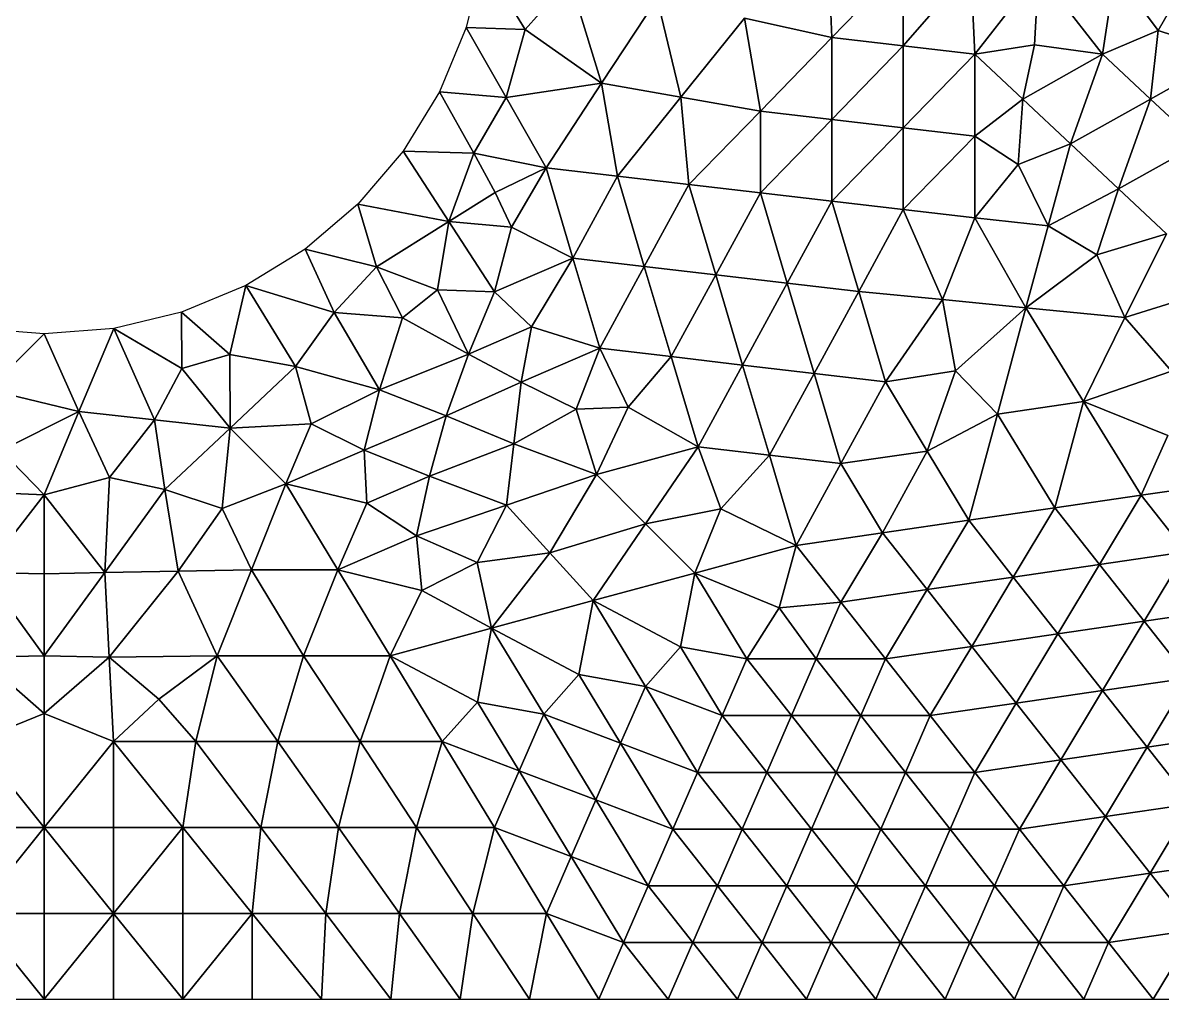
# Model space of a CAD drawing. Extents: x 100 to 350, y 100 to 150.
# Drawn here: x 149.51 to 175.2, y 100 to 122.02 of the extents above; entities that cross this region are included whole.
import ezdxf

# ---------------------------------------------------------------- set-up
doc = ezdxf.new("R2010")
doc.units = 0

msp = doc.modelspace()

# ---------------------------------------------------------------- linework, layer by layer
at = {"color": 1}
for p, q in [((167.665, 123.754), (167.756, 121.684)), ((167.756, 121.684), (167.665, 123.754)), ((160.842, 121.865), (159.877, 123.436)), ((159.877, 123.436), (160.842, 121.865)), ((167.756, 121.684), (169.367, 123.342)), ((169.367, 123.342), (167.756, 121.684)), ((169.367, 123.342), (169.367, 121.496)), ((169.367, 121.496), (169.367, 123.342)), ((169.367, 121.496), (170.892, 123.248)), ((170.892, 123.248), (169.367, 121.496)), ((170.978, 121.308), (170.892, 123.248)), ((170.892, 123.248), (170.978, 121.308)), ((170.978, 121.308), (172.418, 123.154)), ((172.418, 123.154), (170.978, 121.308)), ((172.418, 123.154), (172.328, 121.516)), ((172.328, 121.516), (172.418, 123.154)), ((172.418, 123.154), (173.858, 121.308)), ((173.858, 121.308), (172.418, 123.154)), ((173.858, 121.308), (174.144, 123.154)), ((174.144, 123.154), (173.858, 121.308)), ((175.11, 121.844), (174.144, 123.154)), ((174.144, 123.154), (175.11, 121.844)), ((175.869, 123.154), (175.11, 121.844)), ((175.11, 121.844), (175.869, 123.154)), ((160.842, 121.865), (161.847, 122.998)), ((161.847, 122.998), (160.842, 121.865)), ((161.847, 122.998), (162.564, 120.653)), ((162.564, 120.653), (161.847, 122.998)), ((163.816, 122.56), (162.564, 120.653)), ((162.564, 120.653), (163.816, 122.56)), ((164.354, 120.34), (163.816, 122.56)), ((163.816, 122.56), (164.354, 120.34)), ((164.354, 120.34), (165.786, 122.122)), ((165.786, 122.122), (164.354, 120.34)), ((165.786, 122.122), (167.756, 121.684)), ((165.786, 122.122), (166.145, 120.026)), ((167.756, 121.684), (165.786, 122.122)), ((166.145, 120.026), (165.786, 122.122)), ((160.842, 121.865), (159.511, 121.91)), ((159.511, 121.91), (160.411, 120.328)), ((159.511, 121.91), (160.842, 121.865)), ((160.411, 120.328), (159.511, 121.91)), ((160.411, 120.328), (160.842, 121.865)), ((160.842, 121.865), (160.411, 120.328)), ((162.564, 120.653), (160.842, 121.865)), ((160.842, 121.865), (162.564, 120.653)), ((173.858, 121.308), (175.11, 121.844)), ((175.11, 121.844), (173.858, 121.308)), ((175.11, 121.844), (174.938, 120.295)), ((174.938, 120.295), (175.11, 121.844)), ((176.739, 121.308), (175.11, 121.844)), ((175.11, 121.844), (176.739, 121.308)), ((167.756, 121.684), (166.145, 120.026)), ((166.145, 120.026), (167.756, 121.684)), ((167.756, 119.838), (167.756, 121.684)), ((167.756, 121.684), (169.367, 121.496)), ((169.367, 121.496), (167.756, 121.684)), ((167.756, 121.684), (167.756, 119.838)), ((172.328, 121.516), (170.978, 121.308)), ((170.978, 121.308), (172.328, 121.516)), ((172.328, 121.516), (172.058, 120.295)), ((172.058, 120.295), (172.328, 121.516)), ((173.858, 121.308), (172.328, 121.516)), ((172.328, 121.516), (173.858, 121.308)), ((167.756, 119.838), (169.367, 121.496)), ((169.367, 121.496), (167.756, 119.838)), ((169.367, 119.65), (169.367, 121.496)), ((169.367, 121.496), (170.978, 121.308)), ((169.367, 121.496), (169.367, 119.65)), ((170.978, 121.308), (169.367, 121.496)), ((170.978, 121.308), (169.367, 119.65)), ((169.367, 119.65), (170.978, 121.308)), ((172.058, 120.295), (170.978, 121.308)), ((170.978, 121.308), (170.978, 119.461)), ((170.978, 119.461), (170.978, 121.308)), ((170.978, 121.308), (172.058, 120.295)), ((172.058, 120.295), (173.858, 121.308)), ((173.858, 121.308), (172.058, 120.295)), ((173.858, 121.308), (173.138, 119.283)), ((173.138, 119.283), (173.858, 121.308)), ((174.938, 120.295), (173.858, 121.308)), ((173.858, 121.308), (174.938, 120.295)), ((174.938, 120.295), (176.739, 121.308)), ((176.739, 121.308), (174.938, 120.295)), ((162.564, 120.653), (160.411, 120.328)), ((160.411, 120.328), (162.564, 120.653)), ((161.312, 118.745), (162.564, 120.653)), ((162.564, 120.653), (161.312, 118.745)), ((162.564, 120.653), (164.354, 120.34)), ((162.923, 118.557), (162.564, 120.653)), ((164.354, 120.34), (162.564, 120.653)), ((162.564, 120.653), (162.923, 118.557)), ((160.411, 120.328), (158.91, 120.46)), ((158.91, 120.46), (159.685, 119.073)), ((159.685, 119.073), (158.91, 120.46)), ((158.91, 120.46), (160.411, 120.328)), ((159.685, 119.073), (160.411, 120.328)), ((160.411, 120.328), (159.685, 119.073)), ((160.411, 120.328), (161.312, 118.745)), ((161.312, 118.745), (160.411, 120.328)), ((162.923, 118.557), (164.354, 120.34)), ((164.354, 120.34), (162.923, 118.557)), ((164.354, 120.34), (166.145, 120.026)), ((164.354, 120.34), (164.534, 118.369)), ((166.145, 120.026), (164.354, 120.34)), ((164.534, 118.369), (164.354, 120.34)), ((170.978, 119.461), (172.058, 120.295)), ((172.058, 120.295), (170.978, 119.461)), ((172.058, 120.295), (171.957, 118.818)), ((171.957, 118.818), (172.058, 120.295)), ((173.138, 119.283), (172.058, 120.295)), ((172.058, 120.295), (173.138, 119.283)), ((173.138, 119.283), (174.938, 120.295)), ((174.938, 120.295), (173.138, 119.283)), ((174.938, 120.295), (174.218, 118.271)), ((174.218, 118.271), (174.938, 120.295)), ((176.019, 119.283), (174.938, 120.295)), ((174.938, 120.295), (176.019, 119.283)), ((166.145, 120.026), (164.534, 118.369)), ((164.534, 118.369), (166.145, 120.026)), ((166.145, 118.18), (166.145, 120.026)), ((166.145, 120.026), (167.756, 119.838)), ((167.756, 119.838), (166.145, 120.026)), ((166.145, 120.026), (166.145, 118.18)), ((166.145, 118.18), (167.756, 119.838)), ((167.756, 119.838), (166.145, 118.18)), ((167.756, 119.838), (169.367, 119.65)), ((167.756, 119.838), (167.756, 117.992)), ((169.367, 119.65), (167.756, 119.838)), ((167.756, 117.992), (167.756, 119.838)), ((169.367, 119.65), (167.756, 117.992)), ((167.756, 117.992), (169.367, 119.65)), ((169.367, 119.65), (170.978, 119.461)), ((170.978, 119.461), (169.367, 119.65)), ((169.367, 119.65), (169.367, 117.803)), ((169.367, 117.803), (169.367, 119.65)), ((170.978, 119.461), (169.367, 117.803)), ((169.367, 117.803), (170.978, 119.461)), ((170.978, 117.615), (170.978, 119.461)), ((171.957, 118.818), (170.978, 119.461)), ((170.978, 119.461), (170.978, 117.615)), ((170.978, 119.461), (171.957, 118.818)), ((171.957, 118.818), (173.138, 119.283)), ((173.138, 119.283), (171.957, 118.818)), ((173.138, 119.283), (172.635, 117.437)), ((172.635, 117.437), (173.138, 119.283)), ((174.218, 118.271), (173.138, 119.283)), ((173.138, 119.283), (174.218, 118.271)), ((176.019, 119.283), (174.218, 118.271)), ((174.218, 118.271), (176.019, 119.283)), ((159.685, 119.073), (158.09, 119.122)), ((158.09, 119.122), (159.119, 117.534)), ((158.09, 119.122), (159.685, 119.073)), ((159.119, 117.534), (158.09, 119.122)), ((159.119, 117.534), (159.685, 119.073)), ((159.685, 119.073), (159.119, 117.534)), ((159.685, 119.073), (161.312, 118.745)), ((161.312, 118.745), (159.685, 119.073)), ((159.685, 119.073), (160.162, 118.191)), ((160.162, 118.191), (159.685, 119.073)), ((161.312, 118.745), (160.162, 118.191)), ((160.162, 118.191), (161.312, 118.745)), ((160.531, 117.411), (161.312, 118.745)), ((161.312, 118.745), (160.531, 117.411)), ((161.312, 118.745), (162.923, 118.557)), ((162.923, 118.557), (161.312, 118.745)), ((161.312, 118.745), (161.917, 116.711)), ((161.917, 116.711), (161.312, 118.745)), ((170.978, 117.615), (171.957, 118.818)), ((171.957, 118.818), (170.978, 117.615)), ((171.957, 118.818), (172.635, 117.437)), ((172.635, 117.437), (171.957, 118.818)), ((161.917, 116.711), (162.923, 118.557)), ((162.923, 118.557), (161.917, 116.711)), ((162.923, 118.557), (164.534, 118.369)), ((163.528, 116.522), (162.923, 118.557)), ((164.534, 118.369), (162.923, 118.557)), ((162.923, 118.557), (163.528, 116.522)), ((160.162, 118.191), (159.119, 117.534)), ((159.119, 117.534), (160.162, 118.191)), ((160.162, 118.191), (160.531, 117.411)), ((160.531, 117.411), (160.162, 118.191)), ((164.534, 118.369), (163.528, 116.522)), ((163.528, 116.522), (164.534, 118.369)), ((164.534, 118.369), (166.145, 118.18)), ((165.139, 116.334), (164.534, 118.369)), ((166.145, 118.18), (164.534, 118.369)), ((164.534, 118.369), (165.139, 116.334)), ((165.139, 116.334), (166.145, 118.18)), ((166.145, 118.18), (165.139, 116.334)), ((166.145, 118.18), (166.75, 116.146)), ((167.756, 117.992), (166.145, 118.18)), ((166.145, 118.18), (167.756, 117.992)), ((166.75, 116.146), (166.145, 118.18)), ((174.218, 118.271), (172.635, 117.437)), ((172.635, 117.437), (174.218, 118.271)), ((174.218, 118.271), (173.73, 116.786)), ((173.73, 116.786), (174.218, 118.271)), ((175.298, 117.259), (174.218, 118.271)), ((174.218, 118.271), (175.298, 117.259)), ((157.071, 117.929), (159.119, 117.534)), ((157.487, 116.517), (157.071, 117.929)), ((159.119, 117.534), (157.071, 117.929)), ((157.071, 117.929), (157.487, 116.517)), ((167.756, 117.992), (166.75, 116.146)), ((166.75, 116.146), (167.756, 117.992)), ((168.361, 115.957), (167.756, 117.992)), ((169.367, 117.803), (167.756, 117.992)), ((167.756, 117.992), (168.361, 115.957)), ((167.756, 117.992), (169.367, 117.803)), ((169.367, 117.803), (168.361, 115.957)), ((168.361, 115.957), (169.367, 117.803)), ((170.247, 115.774), (169.367, 117.803)), ((169.367, 117.803), (170.247, 115.774)), ((170.978, 117.615), (169.367, 117.803)), ((169.367, 117.803), (170.978, 117.615)), ((159.119, 117.534), (157.487, 116.517)), ((157.487, 116.517), (159.119, 117.534)), ((159.119, 117.534), (158.864, 115.994)), ((158.864, 115.994), (159.119, 117.534)), ((160.147, 115.946), (159.119, 117.534)), ((160.531, 117.411), (159.119, 117.534)), ((159.119, 117.534), (160.147, 115.946)), ((159.119, 117.534), (160.531, 117.411)), ((160.147, 115.946), (160.531, 117.411)), ((160.531, 117.411), (160.147, 115.946)), ((160.531, 117.411), (161.917, 116.711)), ((161.917, 116.711), (160.531, 117.411)), ((170.247, 115.774), (170.978, 117.615)), ((170.978, 117.615), (170.247, 115.774)), ((172.635, 117.437), (170.978, 117.615)), ((170.978, 117.615), (172.132, 115.591)), ((172.132, 115.591), (170.978, 117.615)), ((170.978, 117.615), (172.635, 117.437)), ((172.635, 117.437), (172.132, 115.591)), ((172.132, 115.591), (172.635, 117.437)), ((172.635, 117.437), (173.73, 116.786)), ((173.73, 116.786), (172.635, 117.437)), ((173.73, 116.786), (175.298, 117.259)), ((175.298, 117.259), (173.73, 116.786)), ((175.298, 117.259), (174.364, 115.369)), ((174.364, 115.369), (175.298, 117.259)), ((157.487, 116.517), (155.878, 116.91)), ((155.878, 116.91), (156.533, 115.481)), ((156.533, 115.481), (155.878, 116.91)), ((155.878, 116.91), (157.487, 116.517)), ((161.917, 116.711), (160.147, 115.946)), ((160.147, 115.946), (161.917, 116.711)), ((160.981, 115.158), (161.917, 116.711)), ((161.917, 116.711), (160.981, 115.158)), ((161.917, 116.711), (163.528, 116.522)), ((163.528, 116.522), (161.917, 116.711)), ((161.917, 116.711), (162.523, 114.676)), ((162.523, 114.676), (161.917, 116.711)), ((172.132, 115.591), (173.73, 116.786)), ((173.73, 116.786), (172.132, 115.591)), ((173.73, 116.786), (174.364, 115.369)), ((174.364, 115.369), (173.73, 116.786)), ((156.533, 115.481), (157.487, 116.517)), ((157.487, 116.517), (156.533, 115.481)), ((157.487, 116.517), (158.864, 115.994)), ((158.864, 115.994), (157.487, 116.517)), ((157.487, 116.517), (158.073, 115.362)), ((158.073, 115.362), (157.487, 116.517)), ((163.528, 116.522), (162.523, 114.676)), ((162.523, 114.676), (163.528, 116.522)), ((164.134, 114.488), (163.528, 116.522)), ((163.528, 116.522), (165.139, 116.334)), ((163.528, 116.522), (164.134, 114.488)), ((165.139, 116.334), (163.528, 116.522)), ((165.139, 116.334), (164.134, 114.488)), ((164.134, 114.488), (165.139, 116.334)), ((165.744, 114.299), (165.139, 116.334)), ((166.75, 116.146), (165.139, 116.334)), ((165.139, 116.334), (165.744, 114.299)), ((165.139, 116.334), (166.75, 116.146)), ((166.75, 116.146), (165.744, 114.299)), ((165.744, 114.299), (166.75, 116.146)), ((167.355, 114.111), (166.75, 116.146)), ((166.75, 116.146), (168.361, 115.957)), ((168.361, 115.957), (166.75, 116.146)), ((166.75, 116.146), (167.355, 114.111)), ((154.182, 114.538), (154.54, 116.09)), ((154.54, 116.09), (154.182, 114.538)), ((154.54, 116.09), (156.533, 115.481)), ((156.533, 115.481), (154.54, 116.09)), ((154.54, 116.09), (155.66, 114.263)), ((155.66, 114.263), (154.54, 116.09)), ((158.864, 115.994), (158.073, 115.362)), ((158.073, 115.362), (158.864, 115.994)), ((158.864, 115.994), (160.147, 115.946)), ((158.864, 115.994), (159.565, 114.546)), ((160.147, 115.946), (158.864, 115.994)), ((159.565, 114.546), (158.864, 115.994)), ((159.565, 114.546), (160.147, 115.946)), ((160.147, 115.946), (159.565, 114.546)), ((160.147, 115.946), (160.981, 115.158)), ((160.981, 115.158), (160.147, 115.946)), ((168.361, 115.957), (167.355, 114.111)), ((167.355, 114.111), (168.361, 115.957)), ((168.361, 115.957), (170.247, 115.774)), ((170.247, 115.774), (168.361, 115.957)), ((168.361, 115.957), (168.966, 113.923)), ((168.966, 113.923), (168.361, 115.957)), ((176.127, 115.928), (174.364, 115.369)), ((174.364, 115.369), (176.127, 115.928)), ((168.966, 113.923), (170.247, 115.774)), ((170.247, 115.774), (168.966, 113.923)), ((172.132, 115.591), (170.247, 115.774)), ((170.247, 115.774), (170.547, 114.168)), ((170.247, 115.774), (172.132, 115.591)), ((170.547, 114.168), (170.247, 115.774)), ((153.09, 115.489), (154.182, 114.538)), ((153.103, 114.219), (153.09, 115.489)), ((154.182, 114.538), (153.09, 115.489)), ((153.09, 115.489), (153.103, 114.219)), ((155.66, 114.263), (156.533, 115.481)), ((156.533, 115.481), (155.66, 114.263)), ((156.533, 115.481), (157.558, 113.743)), ((158.073, 115.362), (156.533, 115.481)), ((156.533, 115.481), (158.073, 115.362)), ((157.558, 113.743), (156.533, 115.481)), ((158.073, 115.362), (157.558, 113.743)), ((157.558, 113.743), (158.073, 115.362)), ((159.565, 114.546), (158.073, 115.362)), ((158.073, 115.362), (159.565, 114.546)), ((170.547, 114.168), (172.132, 115.591)), ((172.132, 115.591), (170.547, 114.168)), ((172.132, 115.591), (171.487, 113.194)), ((171.487, 113.194), (172.132, 115.591)), ((173.43, 113.478), (172.132, 115.591)), ((174.364, 115.369), (172.132, 115.591)), ((172.132, 115.591), (173.43, 113.478)), ((172.132, 115.591), (174.364, 115.369)), ((173.43, 113.478), (174.364, 115.369)), ((174.364, 115.369), (173.43, 113.478)), ((174.364, 115.369), (175.414, 114.16)), ((175.414, 114.16), (174.364, 115.369)), ((151.564, 115.123), (150.782, 113.248)), ((150.782, 113.248), (151.564, 115.123)), ((153.103, 114.219), (151.564, 115.123)), ((151.564, 115.123), (152.486, 113.063)), ((152.486, 113.063), (151.564, 115.123)), ((151.564, 115.123), (153.103, 114.219)), ((160.981, 115.158), (159.565, 114.546)), ((159.565, 114.546), (160.981, 115.158)), ((160.753, 113.911), (160.981, 115.158)), ((160.981, 115.158), (160.753, 113.911)), ((160.981, 115.158), (162.523, 114.676)), ((162.523, 114.676), (160.981, 115.158)), ((148.733, 113.747), (150, 115)), ((150, 115), (148.733, 113.747)), ((150.782, 113.248), (150, 115)), ((150, 115), (150.782, 113.248)), ((162.523, 114.676), (160.753, 113.911)), ((160.753, 113.911), (162.523, 114.676)), ((161.988, 113.302), (162.523, 114.676)), ((162.523, 114.676), (161.988, 113.302)), ((162.523, 114.676), (164.134, 114.488)), ((164.134, 114.488), (162.523, 114.676)), ((162.523, 114.676), (163.166, 113.35)), ((163.166, 113.35), (162.523, 114.676)), ((153.103, 114.219), (154.182, 114.538)), ((154.182, 114.538), (153.103, 114.219)), ((154.182, 114.538), (155.66, 114.263)), ((154.182, 114.538), (154.191, 112.879)), ((155.66, 114.263), (154.182, 114.538)), ((154.191, 112.879), (154.182, 114.538)), ((157.558, 113.743), (159.565, 114.546)), ((159.565, 114.546), (157.558, 113.743)), ((159.565, 114.546), (159.06, 113.151)), ((159.06, 113.151), (159.565, 114.546)), ((159.565, 114.546), (160.753, 113.911)), ((160.753, 113.911), (159.565, 114.546)), ((164.134, 114.488), (163.166, 113.35)), ((163.166, 113.35), (164.134, 114.488)), ((164.134, 114.488), (164.739, 112.453)), ((165.744, 114.299), (164.134, 114.488)), ((164.134, 114.488), (165.744, 114.299)), ((164.739, 112.453), (164.134, 114.488)), ((152.486, 113.063), (153.103, 114.219)), ((153.103, 114.219), (152.486, 113.063)), ((154.191, 112.879), (153.103, 114.219)), ((153.103, 114.219), (154.191, 112.879)), ((155.66, 114.263), (154.191, 112.879)), ((154.191, 112.879), (155.66, 114.263)), ((157.558, 113.743), (155.66, 114.263)), ((155.66, 114.263), (156.013, 112.977)), ((156.013, 112.977), (155.66, 114.263)), ((155.66, 114.263), (157.558, 113.743)), ((164.739, 112.453), (165.744, 114.299)), ((165.744, 114.299), (164.739, 112.453)), ((165.744, 114.299), (167.355, 114.111)), ((166.35, 112.265), (165.744, 114.299)), ((167.355, 114.111), (165.744, 114.299)), ((165.744, 114.299), (166.35, 112.265)), ((167.355, 114.111), (166.35, 112.265)), ((166.35, 112.265), (167.355, 114.111)), ((167.961, 112.076), (167.355, 114.111)), ((167.355, 114.111), (168.966, 113.923)), ((167.355, 114.111), (167.961, 112.076)), ((168.966, 113.923), (167.355, 114.111)), ((168.966, 113.923), (170.547, 114.168)), ((170.547, 114.168), (168.966, 113.923)), ((170.547, 114.168), (169.904, 112.36)), ((169.904, 112.36), (170.547, 114.168)), ((171.487, 113.194), (170.547, 114.168)), ((170.547, 114.168), (171.487, 113.194)), ((175.414, 114.16), (173.43, 113.478)), ((173.43, 113.478), (175.414, 114.16)), ((159.06, 113.151), (160.753, 113.911)), ((160.753, 113.911), (159.06, 113.151)), ((160.753, 113.911), (160.586, 112.525)), ((160.586, 112.525), (160.753, 113.911)), ((161.988, 113.302), (160.753, 113.911)), ((160.753, 113.911), (161.988, 113.302)), ((167.961, 112.076), (168.966, 113.923)), ((168.966, 113.923), (167.961, 112.076)), ((169.904, 112.36), (168.966, 113.923)), ((168.966, 113.923), (169.904, 112.36)), ((148.733, 113.747), (150.782, 113.248)), ((150.782, 113.248), (148.733, 113.747)), ((157.558, 113.743), (156.013, 112.977)), ((156.013, 112.977), (157.558, 113.743)), ((157.213, 112.382), (157.558, 113.743)), ((157.558, 113.743), (157.213, 112.382)), ((159.06, 113.151), (157.558, 113.743)), ((157.558, 113.743), (159.06, 113.151)), ((160.586, 112.525), (161.988, 113.302)), ((161.988, 113.302), (160.586, 112.525)), ((163.166, 113.35), (161.988, 113.302)), ((161.988, 113.302), (163.166, 113.35)), ((161.988, 113.302), (162.449, 111.832)), ((162.449, 111.832), (161.988, 113.302)), ((163.166, 113.35), (162.449, 111.832)), ((162.449, 111.832), (163.166, 113.35)), ((164.739, 112.453), (163.166, 113.35)), ((163.166, 113.35), (164.739, 112.453)), ((171.487, 113.194), (173.43, 113.478)), ((173.43, 113.478), (171.487, 113.194)), ((173.43, 113.478), (172.784, 111.081)), ((172.784, 111.081), (173.43, 113.478)), ((174.728, 111.365), (173.43, 113.478)), ((173.43, 113.478), (175.332, 112.713)), ((175.332, 112.713), (173.43, 113.478)), ((173.43, 113.478), (174.728, 111.365)), ((150.782, 113.248), (149.03, 112.371)), ((149.03, 112.371), (150.782, 113.248)), ((150, 111.372), (150.782, 113.248)), ((150.782, 113.248), (150, 111.372)), ((151.47, 111.76), (150.782, 113.248)), ((150.782, 113.248), (152.486, 113.063)), ((152.486, 113.063), (150.782, 113.248)), ((150.782, 113.248), (151.47, 111.76)), ((151.47, 111.76), (152.486, 113.063)), ((152.486, 113.063), (151.47, 111.76)), ((152.486, 113.063), (154.191, 112.879)), ((152.486, 113.063), (152.721, 111.495)), ((154.191, 112.879), (152.486, 113.063)), ((152.721, 111.495), (152.486, 113.063)), ((157.213, 112.382), (159.06, 113.151)), ((159.06, 113.151), (157.213, 112.382)), ((159.06, 113.151), (158.686, 111.796)), ((158.686, 111.796), (159.06, 113.151)), ((160.586, 112.525), (159.06, 113.151)), ((159.06, 113.151), (160.586, 112.525)), ((171.487, 113.194), (169.904, 112.36)), ((169.904, 112.36), (171.487, 113.194)), ((170.841, 110.798), (171.487, 113.194)), ((171.487, 113.194), (170.841, 110.798)), ((171.487, 113.194), (172.784, 111.081)), ((172.784, 111.081), (171.487, 113.194)), ((154.191, 112.879), (152.721, 111.495)), ((152.721, 111.495), (154.191, 112.879)), ((154.008, 111.064), (154.191, 112.879)), ((154.191, 112.879), (154.008, 111.064)), ((154.191, 112.879), (156.013, 112.977)), ((156.013, 112.977), (154.191, 112.879)), ((155.443, 111.617), (154.191, 112.879)), ((154.191, 112.879), (155.443, 111.617)), ((156.013, 112.977), (155.443, 111.617)), ((155.443, 111.617), (156.013, 112.977)), ((156.013, 112.977), (157.213, 112.382)), ((157.213, 112.382), (156.013, 112.977)), ((160.586, 112.525), (158.686, 111.796)), ((158.686, 111.796), (160.586, 112.525)), ((160.419, 111.139), (160.586, 112.525)), ((160.586, 112.525), (160.419, 111.139)), ((162.449, 111.832), (160.586, 112.525)), ((160.586, 112.525), (162.449, 111.832)), ((175.332, 112.713), (174.728, 111.365)), ((174.728, 111.365), (175.332, 112.713)), ((149.03, 112.371), (150, 111.372)), ((150, 111.372), (149.03, 112.371)), ((157.213, 112.382), (155.443, 111.617)), ((155.443, 111.617), (157.213, 112.382)), ((157.213, 112.382), (158.686, 111.796)), ((158.686, 111.796), (157.213, 112.382)), ((157.213, 112.382), (157.27, 111.184)), ((157.27, 111.184), (157.213, 112.382)), ((162.449, 111.832), (164.739, 112.453)), ((164.739, 112.453), (162.449, 111.832)), ((163.557, 110.72), (164.739, 112.453)), ((164.739, 112.453), (163.557, 110.72)), ((164.739, 112.453), (166.35, 112.265)), ((165.253, 111.055), (164.739, 112.453)), ((166.35, 112.265), (164.739, 112.453)), ((164.739, 112.453), (165.253, 111.055)), ((166.35, 112.265), (165.253, 111.055)), ((165.253, 111.055), (166.35, 112.265)), ((166.35, 112.265), (167.961, 112.076)), ((166.955, 110.23), (166.35, 112.265)), ((167.961, 112.076), (166.35, 112.265)), ((166.35, 112.265), (166.955, 110.23)), ((169.904, 112.36), (167.961, 112.076)), ((167.961, 112.076), (169.904, 112.36)), ((168.898, 110.514), (169.904, 112.36)), ((169.904, 112.36), (168.898, 110.514)), ((169.904, 112.36), (170.841, 110.798)), ((170.841, 110.798), (169.904, 112.36)), ((166.955, 110.23), (167.961, 112.076)), ((167.961, 112.076), (166.955, 110.23)), ((167.961, 112.076), (168.898, 110.514)), ((168.898, 110.514), (167.961, 112.076)), ((150, 111.372), (151.47, 111.76)), ((151.47, 111.76), (150, 111.372)), ((151.361, 109.62), (151.47, 111.76)), ((151.47, 111.76), (151.361, 109.62)), ((151.47, 111.76), (152.721, 111.495)), ((152.721, 111.495), (151.47, 111.76)), ((157.27, 111.184), (158.686, 111.796)), ((158.686, 111.796), (157.27, 111.184)), ((158.686, 111.796), (158.389, 110.446)), ((158.389, 110.446), (158.686, 111.796)), ((158.686, 111.796), (160.419, 111.139)), ((160.419, 111.139), (158.686, 111.796)), ((162.449, 111.832), (160.419, 111.139)), ((160.419, 111.139), (162.449, 111.832)), ((161.397, 110.063), (162.449, 111.832)), ((162.449, 111.832), (161.397, 110.063)), ((163.557, 110.72), (162.449, 111.832)), ((162.449, 111.832), (163.557, 110.72)), ((152.721, 111.495), (151.361, 109.62)), ((151.361, 109.62), (152.721, 111.495)), ((152.721, 111.495), (154.008, 111.064)), ((154.008, 111.064), (152.721, 111.495)), ((152.721, 111.495), (153.015, 109.65)), ((153.015, 109.65), (152.721, 111.495)), ((154.008, 111.064), (155.443, 111.617)), ((155.443, 111.617), (154.008, 111.064)), ((155.443, 111.617), (154.67, 109.681)), ((154.67, 109.681), (155.443, 111.617)), ((157.27, 111.184), (155.443, 111.617)), ((155.443, 111.617), (156.619, 109.681)), ((156.619, 109.681), (155.443, 111.617)), ((155.443, 111.617), (157.27, 111.184)), ((174.728, 111.365), (176.671, 111.649)), ((176.671, 111.649), (174.728, 111.365)), ((150, 111.372), (148.639, 111.434)), ((148.639, 111.434), (150, 111.372)), ((148.639, 109.62), (150, 111.372)), ((150, 111.372), (148.639, 109.62)), ((150, 111.372), (151.361, 109.62)), ((151.361, 109.62), (150, 111.372)), ((150, 111.372), (150, 109.589)), ((150, 109.589), (150, 111.372)), ((172.784, 111.081), (174.728, 111.365)), ((174.728, 111.365), (172.784, 111.081)), ((174.728, 111.365), (173.79, 109.803)), ((173.79, 109.803), (174.728, 111.365)), ((174.728, 111.365), (175.733, 110.086)), ((175.733, 110.086), (174.728, 111.365)), ((154.008, 111.064), (153.015, 109.65)), ((153.015, 109.65), (154.008, 111.064)), ((154.67, 109.681), (154.008, 111.064)), ((154.008, 111.064), (154.67, 109.681)), ((156.619, 109.681), (157.27, 111.184)), ((157.27, 111.184), (156.619, 109.681)), ((158.389, 110.446), (157.27, 111.184)), ((157.27, 111.184), (158.389, 110.446)), ((160.419, 111.139), (158.389, 110.446)), ((158.389, 110.446), (160.419, 111.139)), ((159.761, 109.845), (160.419, 111.139)), ((160.419, 111.139), (159.761, 109.845)), ((160.419, 111.139), (161.397, 110.063)), ((161.397, 110.063), (160.419, 111.139)), ((165.253, 111.055), (163.557, 110.72)), ((163.557, 110.72), (165.253, 111.055)), ((164.665, 109.609), (165.253, 111.055)), ((165.253, 111.055), (164.665, 109.609)), ((166.955, 110.23), (165.253, 111.055)), ((165.253, 111.055), (166.955, 110.23)), ((172.784, 111.081), (170.841, 110.798)), ((170.841, 110.798), (172.784, 111.081)), ((171.847, 109.519), (172.784, 111.081)), ((172.784, 111.081), (171.847, 109.519)), ((173.79, 109.803), (172.784, 111.081)), ((172.784, 111.081), (173.79, 109.803)), ((161.397, 110.063), (163.557, 110.72)), ((163.557, 110.72), (161.397, 110.063)), ((163.557, 110.72), (162.375, 108.987)), ((162.375, 108.987), (163.557, 110.72)), ((164.665, 109.609), (163.557, 110.72)), ((163.557, 110.72), (164.665, 109.609)), ((170.841, 110.798), (168.898, 110.514)), ((168.898, 110.514), (170.841, 110.798)), ((169.904, 109.235), (170.841, 110.798)), ((170.841, 110.798), (169.904, 109.235)), ((170.841, 110.798), (171.847, 109.519)), ((171.847, 109.519), (170.841, 110.798)), ((166.955, 110.23), (168.898, 110.514)), ((168.898, 110.514), (166.955, 110.23)), ((168.898, 110.514), (167.961, 108.951)), ((167.961, 108.951), (168.898, 110.514)), ((168.898, 110.514), (169.904, 109.235)), ((169.904, 109.235), (168.898, 110.514)), ((156.619, 109.681), (158.389, 110.446)), ((158.389, 110.446), (156.619, 109.681)), ((159.761, 109.845), (158.389, 110.446)), ((158.389, 110.446), (158.513, 109.212)), ((158.389, 110.446), (159.761, 109.845)), ((158.513, 109.212), (158.389, 110.446)), ((164.665, 109.609), (166.955, 110.23)), ((166.955, 110.23), (164.665, 109.609)), ((166.565, 108.827), (166.955, 110.23)), ((166.955, 110.23), (166.565, 108.827)), ((166.955, 110.23), (167.961, 108.951)), ((167.961, 108.951), (166.955, 110.23)), ((161.397, 110.063), (159.761, 109.845)), ((159.761, 109.845), (161.397, 110.063)), ((160.085, 108.366), (161.397, 110.063)), ((161.397, 110.063), (160.085, 108.366)), ((161.397, 110.063), (162.375, 108.987)), ((162.375, 108.987), (161.397, 110.063)), ((175.733, 110.086), (173.79, 109.803)), ((173.79, 109.803), (175.733, 110.086)), ((174.796, 108.524), (175.733, 110.086)), ((175.733, 110.086), (174.796, 108.524)), ((158.513, 109.212), (159.761, 109.845)), ((159.761, 109.845), (158.513, 109.212)), ((159.761, 109.845), (160.085, 108.366)), ((160.085, 108.366), (159.761, 109.845)), ((173.79, 109.803), (171.847, 109.519)), ((171.847, 109.519), (173.79, 109.803)), ((173.79, 109.803), (172.853, 108.24)), ((172.853, 108.24), (173.79, 109.803)), ((174.796, 108.524), (173.79, 109.803)), ((173.79, 109.803), (174.796, 108.524)), ((150, 107.745), (148.639, 109.62)), ((150, 109.589), (148.639, 109.62)), ((148.639, 109.62), (150, 107.745)), ((148.639, 109.62), (150, 109.589)), ((150, 107.745), (151.361, 109.62)), ((151.361, 109.62), (150, 109.589)), ((151.361, 109.62), (150, 107.745)), ((150, 109.589), (151.361, 109.62)), ((150, 109.589), (150, 107.745)), ((150, 107.745), (150, 109.589)), ((153.015, 109.65), (151.361, 109.62)), ((151.361, 109.62), (153.015, 109.65)), ((151.462, 107.714), (151.361, 109.62)), ((151.361, 109.62), (151.462, 107.714)), ((153.015, 109.65), (151.462, 107.714)), ((151.462, 107.714), (153.015, 109.65)), ((154.67, 109.681), (153.015, 109.65)), ((153.015, 109.65), (154.67, 109.681)), ((153.015, 109.65), (153.898, 107.745)), ((153.898, 107.745), (153.015, 109.65)), ((153.898, 107.745), (154.67, 109.681)), ((154.67, 109.681), (153.898, 107.745)), ((156.619, 109.681), (154.67, 109.681)), ((154.67, 109.681), (155.846, 107.745)), ((155.846, 107.745), (154.67, 109.681)), ((154.67, 109.681), (156.619, 109.681)), ((155.846, 107.745), (156.619, 109.681)), ((156.619, 109.681), (155.846, 107.745)), ((158.513, 109.212), (156.619, 109.681)), ((156.619, 109.681), (157.795, 107.745)), ((157.795, 107.745), (156.619, 109.681)), ((156.619, 109.681), (158.513, 109.212)), ((162.375, 108.987), (164.665, 109.609)), ((164.665, 109.609), (162.375, 108.987)), ((164.343, 107.943), (164.665, 109.609)), ((164.665, 109.609), (164.343, 107.943)), ((166.565, 108.827), (164.665, 109.609)), ((164.665, 109.609), (165.841, 107.673)), ((164.665, 109.609), (166.565, 108.827)), ((165.841, 107.673), (164.665, 109.609)), ((169.904, 109.235), (171.847, 109.519)), ((171.847, 109.519), (169.904, 109.235)), ((171.847, 109.519), (170.909, 107.956)), ((170.909, 107.956), (171.847, 109.519)), ((171.847, 109.519), (172.853, 108.24)), ((172.853, 108.24), (171.847, 109.519)), ((157.795, 107.745), (158.513, 109.212)), ((158.513, 109.212), (157.795, 107.745)), ((160.085, 108.366), (158.513, 109.212)), ((158.513, 109.212), (160.085, 108.366)), ((167.961, 108.951), (169.904, 109.235)), ((169.904, 109.235), (167.961, 108.951)), ((168.966, 107.673), (169.904, 109.235)), ((169.904, 109.235), (168.966, 107.673)), ((169.904, 109.235), (170.909, 107.956)), ((170.909, 107.956), (169.904, 109.235)), ((160.085, 108.366), (162.375, 108.987)), ((162.375, 108.987), (160.085, 108.366)), ((162.053, 107.321), (162.375, 108.987)), ((162.375, 108.987), (162.053, 107.321)), ((164.343, 107.943), (162.375, 108.987)), ((162.375, 108.987), (163.551, 107.051)), ((163.551, 107.051), (162.375, 108.987)), ((162.375, 108.987), (164.343, 107.943)), ((167.961, 108.951), (166.565, 108.827)), ((166.565, 108.827), (167.961, 108.951)), ((167.961, 108.951), (167.404, 107.673)), ((167.404, 107.673), (167.961, 108.951)), ((168.966, 107.673), (167.961, 108.951)), ((167.961, 108.951), (168.966, 107.673)), ((165.841, 107.673), (166.565, 108.827)), ((166.565, 108.827), (165.841, 107.673)), ((166.565, 108.827), (167.404, 107.673)), ((167.404, 107.673), (166.565, 108.827)), ((176.739, 108.808), (174.796, 108.524)), ((174.796, 108.524), (176.739, 108.808)), ((172.853, 108.24), (174.796, 108.524)), ((174.796, 108.524), (172.853, 108.24)), ((173.858, 106.961), (174.796, 108.524)), ((174.796, 108.524), (173.858, 106.961)), ((175.801, 107.245), (174.796, 108.524)), ((174.796, 108.524), (175.801, 107.245)), ((157.795, 107.745), (160.085, 108.366)), ((160.085, 108.366), (157.795, 107.745)), ((159.763, 106.7), (160.085, 108.366)), ((160.085, 108.366), (159.763, 106.7)), ((162.053, 107.321), (160.085, 108.366)), ((160.085, 108.366), (161.261, 106.43)), ((161.261, 106.43), (160.085, 108.366)), ((160.085, 108.366), (162.053, 107.321)), ((172.853, 108.24), (170.909, 107.956)), ((170.909, 107.956), (172.853, 108.24)), ((172.853, 108.24), (171.915, 106.678)), ((171.915, 106.678), (172.853, 108.24)), ((172.853, 108.24), (173.858, 106.961)), ((173.858, 106.961), (172.853, 108.24)), ((163.551, 107.051), (164.343, 107.943)), ((164.343, 107.943), (163.551, 107.051)), ((165.284, 106.394), (164.343, 107.943)), ((164.343, 107.943), (165.284, 106.394)), ((165.841, 107.673), (164.343, 107.943)), ((164.343, 107.943), (165.841, 107.673)), ((170.909, 107.956), (168.966, 107.673)), ((168.966, 107.673), (170.909, 107.956)), ((170.909, 107.956), (169.972, 106.394)), ((169.972, 106.394), (170.909, 107.956)), ((170.909, 107.956), (171.915, 106.678)), ((171.915, 106.678), (170.909, 107.956)), ((148.538, 107.714), (150, 107.745)), ((150, 107.745), (148.538, 107.714)), ((150, 106.444), (148.538, 107.714)), ((148.538, 107.714), (150, 106.444)), ((150, 107.745), (151.462, 107.714)), ((151.462, 107.714), (150, 107.745)), ((150, 107.745), (150, 106.444)), ((150, 106.444), (150, 107.745)), ((151.462, 107.714), (150, 106.444)), ((150, 106.444), (151.462, 107.714)), ((151.462, 107.714), (153.898, 107.745)), ((153.898, 107.745), (151.462, 107.714)), ((151.562, 105.809), (151.462, 107.714)), ((152.584, 106.769), (151.462, 107.714)), ((151.462, 107.714), (151.562, 105.809)), ((151.462, 107.714), (152.584, 106.769)), ((153.898, 107.745), (152.584, 106.769)), ((152.584, 106.769), (153.898, 107.745)), ((153.898, 107.745), (153.415, 105.809)), ((153.415, 105.809), (153.898, 107.745)), ((155.267, 105.809), (153.898, 107.745)), ((155.846, 107.745), (153.898, 107.745)), ((153.898, 107.745), (155.267, 105.809)), ((153.898, 107.745), (155.846, 107.745)), ((155.267, 105.809), (155.846, 107.745)), ((155.846, 107.745), (155.267, 105.809)), ((155.846, 107.745), (157.795, 107.745)), ((157.119, 105.809), (155.846, 107.745)), ((157.795, 107.745), (155.846, 107.745)), ((155.846, 107.745), (157.119, 105.809)), ((157.795, 107.745), (157.119, 105.809)), ((157.119, 105.809), (157.795, 107.745)), ((159.763, 106.7), (157.795, 107.745)), ((157.795, 107.745), (158.971, 105.809)), ((158.971, 105.809), (157.795, 107.745)), ((157.795, 107.745), (159.763, 106.7)), ((165.284, 106.394), (165.841, 107.673)), ((165.841, 107.673), (165.284, 106.394)), ((165.841, 107.673), (167.404, 107.673)), ((166.847, 106.394), (165.841, 107.673)), ((167.404, 107.673), (165.841, 107.673)), ((165.841, 107.673), (166.847, 106.394)), ((167.404, 107.673), (166.847, 106.394)), ((166.847, 106.394), (167.404, 107.673)), ((167.404, 107.673), (168.966, 107.673)), ((167.404, 107.673), (168.409, 106.394)), ((168.966, 107.673), (167.404, 107.673)), ((168.409, 106.394), (167.404, 107.673)), ((168.966, 107.673), (168.409, 106.394)), ((168.409, 106.394), (168.966, 107.673)), ((169.972, 106.394), (168.966, 107.673)), ((168.966, 107.673), (169.972, 106.394)), ((161.261, 106.43), (162.053, 107.321)), ((162.053, 107.321), (161.261, 106.43)), ((162.994, 105.772), (162.053, 107.321)), ((162.053, 107.321), (162.994, 105.772)), ((163.551, 107.051), (162.053, 107.321)), ((162.053, 107.321), (163.551, 107.051)), ((173.858, 106.961), (175.801, 107.245)), ((175.801, 107.245), (173.858, 106.961)), ((175.801, 107.245), (174.864, 105.683)), ((174.864, 105.683), (175.801, 107.245)), ((162.994, 105.772), (163.551, 107.051)), ((163.551, 107.051), (162.994, 105.772)), ((165.284, 106.394), (163.551, 107.051)), ((163.551, 107.051), (164.728, 105.115)), ((163.551, 107.051), (165.284, 106.394)), ((164.728, 105.115), (163.551, 107.051)), ((171.915, 106.678), (173.858, 106.961)), ((173.858, 106.961), (171.915, 106.678)), ((172.921, 105.399), (173.858, 106.961)), ((173.858, 106.961), (172.921, 105.399)), ((173.858, 106.961), (174.864, 105.683)), ((174.864, 105.683), (173.858, 106.961)), ((152.584, 106.769), (151.562, 105.809)), ((151.562, 105.809), (152.584, 106.769)), ((153.415, 105.809), (152.584, 106.769)), ((152.584, 106.769), (153.415, 105.809)), ((158.971, 105.809), (159.763, 106.7)), ((159.763, 106.7), (158.971, 105.809)), ((161.261, 106.43), (159.763, 106.7)), ((159.763, 106.7), (160.704, 105.151)), ((160.704, 105.151), (159.763, 106.7)), ((159.763, 106.7), (161.261, 106.43)), ((171.915, 106.678), (169.972, 106.394)), ((169.972, 106.394), (171.915, 106.678)), ((170.978, 105.115), (171.915, 106.678)), ((171.915, 106.678), (170.978, 105.115)), ((171.915, 106.678), (172.921, 105.399)), ((172.921, 105.399), (171.915, 106.678)), ((148.438, 105.809), (150, 106.444)), ((150, 106.444), (148.438, 105.809)), ((150, 106.444), (150, 103.872)), ((151.562, 105.809), (150, 106.444)), ((150, 106.444), (151.562, 105.809)), ((150, 103.872), (150, 106.444)), ((161.261, 106.43), (160.704, 105.151)), ((160.704, 105.151), (161.261, 106.43)), ((162.994, 105.772), (161.261, 106.43)), ((161.261, 106.43), (162.438, 104.494)), ((162.438, 104.494), (161.261, 106.43)), ((161.261, 106.43), (162.994, 105.772)), ((164.728, 105.115), (165.284, 106.394)), ((165.284, 106.394), (164.728, 105.115)), ((166.29, 105.115), (165.284, 106.394)), ((165.284, 106.394), (166.29, 105.115)), ((166.847, 106.394), (165.284, 106.394)), ((165.284, 106.394), (166.847, 106.394)), ((166.847, 106.394), (166.29, 105.115)), ((166.29, 105.115), (166.847, 106.394)), ((167.853, 105.115), (166.847, 106.394)), ((168.409, 106.394), (166.847, 106.394)), ((166.847, 106.394), (167.853, 105.115)), ((166.847, 106.394), (168.409, 106.394)), ((168.409, 106.394), (167.853, 105.115)), ((167.853, 105.115), (168.409, 106.394)), ((168.409, 106.394), (169.972, 106.394)), ((168.409, 106.394), (169.415, 105.115)), ((169.972, 106.394), (168.409, 106.394)), ((169.415, 105.115), (168.409, 106.394)), ((169.415, 105.115), (169.972, 106.394)), ((169.972, 106.394), (169.415, 105.115)), ((169.972, 106.394), (170.978, 105.115)), ((170.978, 105.115), (169.972, 106.394)), ((174.864, 105.683), (176.807, 105.966)), ((176.807, 105.966), (174.864, 105.683)), ((150, 103.872), (148.438, 105.809)), ((148.438, 105.809), (150, 103.872)), ((150, 103.872), (151.562, 105.809)), ((151.562, 105.809), (150, 103.872)), ((153.125, 103.872), (151.562, 105.809)), ((151.562, 105.809), (151.562, 103.872)), ((151.562, 105.809), (153.415, 105.809)), ((153.415, 105.809), (151.562, 105.809)), ((151.562, 105.809), (153.125, 103.872)), ((151.562, 103.872), (151.562, 105.809)), ((153.415, 105.809), (153.125, 103.872)), ((153.125, 103.872), (153.415, 105.809)), ((155.267, 105.809), (153.415, 105.809)), ((153.415, 105.809), (154.881, 103.872)), ((154.881, 103.872), (153.415, 105.809)), ((153.415, 105.809), (155.267, 105.809)), ((154.881, 103.872), (155.267, 105.809)), ((155.267, 105.809), (154.881, 103.872)), ((155.267, 105.809), (157.119, 105.809)), ((157.119, 105.809), (155.267, 105.809)), ((155.267, 105.809), (156.636, 103.872)), ((156.636, 103.872), (155.267, 105.809)), ((157.119, 105.809), (156.636, 103.872)), ((156.636, 103.872), (157.119, 105.809)), ((158.392, 103.872), (157.119, 105.809)), ((157.119, 105.809), (158.971, 105.809)), ((158.971, 105.809), (157.119, 105.809)), ((157.119, 105.809), (158.392, 103.872)), ((158.971, 105.809), (158.392, 103.872)), ((158.392, 103.872), (158.971, 105.809)), ((160.148, 103.872), (158.971, 105.809)), ((158.971, 105.809), (160.704, 105.151)), ((160.704, 105.151), (158.971, 105.809)), ((158.971, 105.809), (160.148, 103.872)), ((162.438, 104.494), (162.994, 105.772)), ((162.994, 105.772), (162.438, 104.494)), ((164.171, 103.836), (162.994, 105.772)), ((162.994, 105.772), (164.728, 105.115)), ((164.728, 105.115), (162.994, 105.772)), ((162.994, 105.772), (164.171, 103.836)), ((174.864, 105.683), (172.921, 105.399)), ((172.921, 105.399), (174.864, 105.683)), ((174.864, 105.683), (173.926, 104.12)), ((173.926, 104.12), (174.864, 105.683)), ((174.864, 105.683), (175.869, 104.404)), ((175.869, 104.404), (174.864, 105.683)), ((170.978, 105.115), (172.921, 105.399)), ((172.921, 105.399), (170.978, 105.115)), ((172.921, 105.399), (171.983, 103.836)), ((171.983, 103.836), (172.921, 105.399)), ((173.926, 104.12), (172.921, 105.399)), ((172.921, 105.399), (173.926, 104.12)), ((160.704, 105.151), (160.148, 103.872)), ((160.148, 103.872), (160.704, 105.151)), ((160.704, 105.151), (162.438, 104.494)), ((161.881, 103.215), (160.704, 105.151)), ((162.438, 104.494), (160.704, 105.151)), ((160.704, 105.151), (161.881, 103.215)), ((164.171, 103.836), (164.728, 105.115)), ((164.728, 105.115), (164.171, 103.836)), ((164.728, 105.115), (166.29, 105.115)), ((166.29, 105.115), (164.728, 105.115)), ((164.728, 105.115), (165.733, 103.836)), ((165.733, 103.836), (164.728, 105.115)), ((166.29, 105.115), (165.733, 103.836)), ((165.733, 103.836), (166.29, 105.115)), ((167.853, 105.115), (166.29, 105.115)), ((166.29, 105.115), (167.296, 103.836)), ((166.29, 105.115), (167.853, 105.115)), ((167.296, 103.836), (166.29, 105.115)), ((167.853, 105.115), (167.296, 103.836)), ((167.296, 103.836), (167.853, 105.115)), ((169.415, 105.115), (167.853, 105.115)), ((167.853, 105.115), (168.858, 103.836)), ((168.858, 103.836), (167.853, 105.115)), ((167.853, 105.115), (169.415, 105.115)), ((168.858, 103.836), (169.415, 105.115)), ((169.415, 105.115), (168.858, 103.836)), ((170.421, 103.836), (169.415, 105.115)), ((170.978, 105.115), (169.415, 105.115)), ((169.415, 105.115), (170.421, 103.836)), ((169.415, 105.115), (170.978, 105.115)), ((170.978, 105.115), (170.421, 103.836)), ((170.421, 103.836), (170.978, 105.115)), ((171.983, 103.836), (170.978, 105.115)), ((170.978, 105.115), (171.983, 103.836)), ((161.881, 103.215), (162.438, 104.494)), ((162.438, 104.494), (161.881, 103.215)), ((162.438, 104.494), (164.171, 103.836)), ((164.171, 103.836), (162.438, 104.494)), ((162.438, 104.494), (163.614, 102.558)), ((163.614, 102.558), (162.438, 104.494)), ((175.869, 104.404), (173.926, 104.12)), ((173.926, 104.12), (175.869, 104.404)), ((174.932, 102.841), (175.869, 104.404)), ((175.869, 104.404), (174.932, 102.841)), ((173.926, 104.12), (171.983, 103.836)), ((171.983, 103.836), (173.926, 104.12)), ((173.926, 104.12), (172.989, 102.558)), ((172.989, 102.558), (173.926, 104.12)), ((174.932, 102.841), (173.926, 104.12)), ((173.926, 104.12), (174.932, 102.841)), ((148.438, 101.936), (150, 103.872)), ((150, 103.872), (148.438, 103.872)), ((148.438, 103.872), (150, 103.872)), ((150, 103.872), (148.438, 101.936)), ((150, 101.936), (150, 103.872)), ((151.562, 103.872), (150, 103.872)), ((150, 103.872), (151.562, 101.936)), ((150, 103.872), (151.562, 103.872)), ((151.562, 101.936), (150, 103.872)), ((150, 103.872), (150, 101.936)), ((151.562, 103.872), (151.562, 101.936)), ((151.562, 101.936), (153.125, 103.872)), ((153.125, 103.872), (151.562, 103.872)), ((151.562, 103.872), (153.125, 103.872)), ((153.125, 103.872), (151.562, 101.936)), ((151.562, 101.936), (151.562, 103.872)), ((154.881, 103.872), (153.125, 103.872)), ((153.125, 103.872), (154.688, 101.936)), ((154.688, 101.936), (153.125, 103.872)), ((153.125, 103.872), (153.125, 101.936)), ((153.125, 103.872), (154.881, 103.872)), ((153.125, 101.936), (153.125, 103.872)), ((154.688, 101.936), (154.881, 103.872)), ((154.881, 103.872), (154.688, 101.936)), ((156.636, 103.872), (154.881, 103.872)), ((154.881, 103.872), (156.347, 101.936)), ((154.881, 103.872), (156.636, 103.872)), ((156.347, 101.936), (154.881, 103.872)), ((156.347, 101.936), (156.636, 103.872)), ((156.636, 103.872), (156.347, 101.936)), ((156.636, 103.872), (158.392, 103.872)), ((158.392, 103.872), (156.636, 103.872)), ((156.636, 103.872), (158.006, 101.936)), ((158.006, 101.936), (156.636, 103.872)), ((158.392, 103.872), (158.006, 101.936)), ((158.006, 101.936), (158.392, 103.872)), ((159.665, 101.936), (158.392, 103.872)), ((158.392, 103.872), (160.148, 103.872)), ((160.148, 103.872), (158.392, 103.872)), ((158.392, 103.872), (159.665, 101.936)), ((160.148, 103.872), (159.665, 101.936)), ((159.665, 101.936), (160.148, 103.872)), ((161.881, 103.215), (160.148, 103.872)), ((160.148, 103.872), (161.324, 101.936)), ((161.324, 101.936), (160.148, 103.872)), ((160.148, 103.872), (161.881, 103.215)), ((163.614, 102.558), (164.171, 103.836)), ((164.171, 103.836), (163.614, 102.558)), ((165.176, 102.558), (164.171, 103.836)), ((164.171, 103.836), (165.733, 103.836)), ((165.733, 103.836), (164.171, 103.836)), ((164.171, 103.836), (165.176, 102.558)), ((165.176, 102.558), (165.733, 103.836)), ((165.733, 103.836), (165.176, 102.558)), ((165.733, 103.836), (167.296, 103.836)), ((167.296, 103.836), (165.733, 103.836)), ((165.733, 103.836), (166.739, 102.558)), ((166.739, 102.558), (165.733, 103.836)), ((167.296, 103.836), (166.739, 102.558)), ((166.739, 102.558), (167.296, 103.836)), ((167.296, 103.836), (168.858, 103.836)), ((168.301, 102.558), (167.296, 103.836)), ((168.858, 103.836), (167.296, 103.836)), ((167.296, 103.836), (168.301, 102.558)), ((168.301, 102.558), (168.858, 103.836)), ((168.858, 103.836), (168.301, 102.558)), ((168.858, 103.836), (170.421, 103.836)), ((170.421, 103.836), (168.858, 103.836)), ((168.858, 103.836), (169.864, 102.558)), ((169.864, 102.558), (168.858, 103.836)), ((170.421, 103.836), (169.864, 102.558)), ((169.864, 102.558), (170.421, 103.836)), ((170.421, 103.836), (171.983, 103.836)), ((171.426, 102.558), (170.421, 103.836)), ((171.983, 103.836), (170.421, 103.836)), ((170.421, 103.836), (171.426, 102.558)), ((171.426, 102.558), (171.983, 103.836)), ((171.983, 103.836), (171.426, 102.558)), ((171.983, 103.836), (172.989, 102.558)), ((172.989, 102.558), (171.983, 103.836)), ((161.324, 101.936), (161.881, 103.215)), ((161.881, 103.215), (161.324, 101.936)), ((161.881, 103.215), (163.057, 101.279)), ((163.614, 102.558), (161.881, 103.215)), ((163.057, 101.279), (161.881, 103.215)), ((161.881, 103.215), (163.614, 102.558)), ((176.875, 103.125), (174.932, 102.841)), ((174.932, 102.841), (176.875, 103.125)), ((172.989, 102.558), (174.932, 102.841)), ((174.932, 102.841), (172.989, 102.558)), ((173.994, 101.279), (174.932, 102.841)), ((174.932, 102.841), (173.994, 101.279)), ((174.932, 102.841), (175.938, 101.562)), ((175.938, 101.562), (174.932, 102.841)), ((163.614, 102.558), (163.057, 101.279)), ((163.057, 101.279), (163.614, 102.558)), ((165.176, 102.558), (163.614, 102.558)), ((163.614, 102.558), (164.619, 101.279)), ((164.619, 101.279), (163.614, 102.558)), ((163.614, 102.558), (165.176, 102.558)), ((164.619, 101.279), (165.176, 102.558)), ((165.176, 102.558), (164.619, 101.279)), ((166.182, 101.279), (165.176, 102.558)), ((165.176, 102.558), (166.182, 101.279)), ((166.739, 102.558), (165.176, 102.558)), ((165.176, 102.558), (166.739, 102.558)), ((166.182, 101.279), (166.739, 102.558)), ((166.739, 102.558), (166.182, 101.279)), ((168.301, 102.558), (166.739, 102.558)), ((166.739, 102.558), (167.744, 101.279)), ((166.739, 102.558), (168.301, 102.558)), ((167.744, 101.279), (166.739, 102.558)), ((167.744, 101.279), (168.301, 102.558)), ((168.301, 102.558), (167.744, 101.279)), ((168.301, 102.558), (169.307, 101.279)), ((169.864, 102.558), (168.301, 102.558)), ((169.307, 101.279), (168.301, 102.558)), ((168.301, 102.558), (169.864, 102.558)), ((169.864, 102.558), (169.307, 101.279)), ((169.307, 101.279), (169.864, 102.558)), ((171.426, 102.558), (169.864, 102.558)), ((169.864, 102.558), (170.869, 101.279)), ((170.869, 101.279), (169.864, 102.558)), ((169.864, 102.558), (171.426, 102.558)), ((170.869, 101.279), (171.426, 102.558)), ((171.426, 102.558), (170.869, 101.279)), ((172.432, 101.279), (171.426, 102.558)), ((171.426, 102.558), (172.432, 101.279)), ((172.989, 102.558), (171.426, 102.558)), ((171.426, 102.558), (172.989, 102.558)), ((172.989, 102.558), (172.432, 101.279)), ((172.432, 101.279), (172.989, 102.558)), ((172.989, 102.558), (173.994, 101.279)), ((173.994, 101.279), (172.989, 102.558)), ((148.438, 101.936), (150, 101.936)), ((150, 101.936), (148.438, 101.936)), ((148.438, 101.936), (150, 100)), ((150, 100), (148.438, 101.936)), ((151.562, 101.936), (150, 100)), ((150, 100), (150, 101.936)), ((150, 101.936), (151.562, 101.936)), ((150, 101.936), (150, 100)), ((150, 100), (151.562, 101.936)), ((151.562, 101.936), (150, 101.936)), ((151.562, 100), (151.562, 101.936)), ((153.125, 101.936), (151.562, 101.936)), ((151.562, 101.936), (153.125, 100)), ((151.562, 101.936), (153.125, 101.936)), ((153.125, 100), (151.562, 101.936)), ((151.562, 101.936), (151.562, 100)), ((153.125, 101.936), (153.125, 100)), ((153.125, 100), (154.688, 101.936)), ((154.688, 101.936), (153.125, 101.936)), ((153.125, 101.936), (154.688, 101.936)), ((154.688, 101.936), (153.125, 100)), ((153.125, 100), (153.125, 101.936)), ((156.347, 101.936), (154.688, 101.936)), ((154.688, 101.936), (156.25, 100)), ((154.688, 100), (154.688, 101.936)), ((154.688, 101.936), (156.347, 101.936)), ((156.25, 100), (154.688, 101.936)), ((154.688, 101.936), (154.688, 100)), ((156.25, 100), (156.347, 101.936)), ((156.347, 101.936), (156.25, 100)), ((158.006, 101.936), (156.347, 101.936)), ((156.347, 101.936), (157.812, 100)), ((156.347, 101.936), (158.006, 101.936)), ((157.812, 100), (156.347, 101.936)), ((157.812, 100), (158.006, 101.936)), ((158.006, 101.936), (157.812, 100)), ((158.006, 101.936), (159.665, 101.936)), ((159.665, 101.936), (158.006, 101.936)), ((158.006, 101.936), (159.375, 100)), ((159.375, 100), (158.006, 101.936)), ((159.665, 101.936), (159.375, 100)), ((159.375, 100), (159.665, 101.936)), ((161.324, 101.936), (159.665, 101.936)), ((159.665, 101.936), (160.938, 100)), ((160.938, 100), (159.665, 101.936)), ((159.665, 101.936), (161.324, 101.936)), ((160.938, 100), (161.324, 101.936)), ((161.324, 101.936), (160.938, 100)), ((161.324, 101.936), (163.057, 101.279)), ((162.5, 100), (161.324, 101.936)), ((163.057, 101.279), (161.324, 101.936)), ((161.324, 101.936), (162.5, 100)), ((173.994, 101.279), (175.938, 101.562)), ((175.938, 101.562), (173.994, 101.279)), ((175.938, 101.562), (175, 100)), ((175, 100), (175.938, 101.562)), ((163.057, 101.279), (162.5, 100)), ((162.5, 100), (163.057, 101.279)), ((163.057, 101.279), (164.619, 101.279)), ((163.057, 101.279), (164.062, 100)), ((164.619, 101.279), (163.057, 101.279)), ((164.062, 100), (163.057, 101.279)), ((164.062, 100), (164.619, 101.279)), ((164.619, 101.279), (164.062, 100)), ((164.619, 101.279), (166.182, 101.279)), ((166.182, 101.279), (164.619, 101.279)), ((164.619, 101.279), (165.625, 100)), ((165.625, 100), (164.619, 101.279)), ((165.625, 100), (166.182, 101.279)), ((166.182, 101.279), (165.625, 100)), ((166.182, 101.279), (167.188, 100)), ((167.744, 101.279), (166.182, 101.279)), ((167.188, 100), (166.182, 101.279)), ((166.182, 101.279), (167.744, 101.279)), ((167.188, 100), (167.744, 101.279)), ((167.744, 101.279), (167.188, 100)), ((167.744, 101.279), (169.307, 101.279)), ((168.75, 100), (167.744, 101.279)), ((169.307, 101.279), (167.744, 101.279)), ((167.744, 101.279), (168.75, 100)), ((169.307, 101.279), (168.75, 100)), ((168.75, 100), (169.307, 101.279)), ((169.307, 101.279), (170.869, 101.279)), ((169.307, 101.279), (170.312, 100)), ((170.869, 101.279), (169.307, 101.279)), ((170.312, 100), (169.307, 101.279)), ((170.312, 100), (170.869, 101.279)), ((170.869, 101.279), (170.312, 100)), ((170.869, 101.279), (172.432, 101.279)), ((171.875, 100), (170.869, 101.279)), ((172.432, 101.279), (170.869, 101.279)), ((170.869, 101.279), (171.875, 100)), ((172.432, 101.279), (171.875, 100)), ((171.875, 100), (172.432, 101.279)), ((172.432, 101.279), (173.994, 101.279)), ((172.432, 101.279), (173.438, 100)), ((173.994, 101.279), (172.432, 101.279)), ((173.438, 100), (172.432, 101.279)), ((173.438, 100), (173.994, 101.279)), ((173.994, 101.279), (173.438, 100)), ((173.994, 101.279), (175, 100)), ((175, 100), (173.994, 101.279))]:
    msp.add_line(p, q, dxfattribs=at)
at = {"color": 7}
for p, q in [((159.877, 123.436), (159.511, 121.91)), ((159.511, 121.91), (158.91, 120.46)), ((158.91, 120.46), (158.09, 119.122)), ((158.09, 119.122), (157.071, 117.929)), ((157.071, 117.929), (155.878, 116.91)), ((155.878, 116.91), (154.54, 116.09)), ((154.54, 116.09), (153.09, 115.489)), ((153.09, 115.489), (151.564, 115.123)), ((150, 115), (148.436, 115.123)), ((151.564, 115.123), (150, 115)), ((148.438, 100), (150, 100)), ((150, 100), (151.562, 100)), ((151.562, 100), (153.125, 100)), ((153.125, 100), (154.688, 100)), ((154.688, 100), (156.25, 100)), ((156.25, 100), (157.812, 100)), ((157.812, 100), (159.375, 100)), ((159.375, 100), (160.938, 100)), ((160.938, 100), (162.5, 100)), ((162.5, 100), (164.062, 100)), ((164.062, 100), (165.625, 100)), ((165.625, 100), (167.188, 100)), ((167.188, 100), (168.75, 100)), ((168.75, 100), (170.312, 100)), ((170.312, 100), (171.875, 100)), ((171.875, 100), (173.438, 100)), ((173.438, 100), (175, 100)), ((175, 100), (176.562, 100))]:
    msp.add_line(p, q, dxfattribs=at)

doc.saveas('drawing.dxf')
